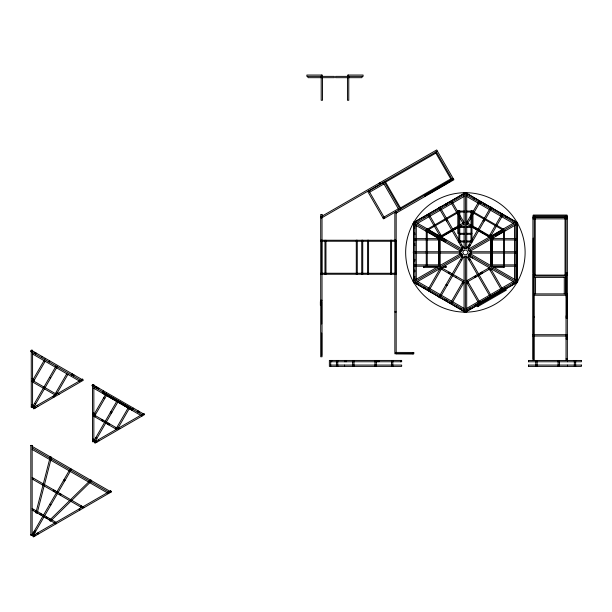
<?xml version="1.0" encoding="UTF-8"?>
<svg xmlns="http://www.w3.org/2000/svg" width="612" height="612" viewBox="0 0 612 612"><rect width="100%" height="100%" fill="white"/><g stroke="black" fill="none" stroke-linecap="round" stroke-linejoin="round"><path stroke-width="0.92" d="M320.711 273.243L320.711 274.23L395.842 274.268L395.842 240.264L320.711 240.241L320.711 241.227M395.842 274.268L395.842 273.281M395.842 241.266L395.842 240.271L394.855 240.264M396.178 352.443L396.171 353.767L394.855 353.767L394.855 212.907L396.171 212.907L396.171 353.767L413.727 353.82L413.758 352.458L396.178 352.413L396.201 353.728L413.75 353.782M413.59 281.199L413.743 222.424L465.541 192.696L517.186 222.692L517.033 282.415L505.52 289.025M117.359 401.617L117.902 400.676M131.71 409.772L132.207 408.915M31.258 350.209L31.258 407.462L32.581 407.462L32.581 350.209L31.258 350.209L30.6 351.349L81.182 380.557M34.142 353.392L34.8 352.252M35.351 354.096L36.009 352.948M41.547 357.668L42.205 356.528M32.581 380.457L45.349 358.341M33.721 381.115L45.219 361.21M48.975 361.96L49.641 360.82M56.059 366.053L32.62 406.651L33.759 407.309L57.199 366.71M55.317 393.585L66.815 373.672M67.963 374.337L56.465 394.25L31.977 380.106M71.719 375.087L72.377 373.947M72.094 375.309L72.751 374.162M73.302 376.005L73.96 374.865M33.025 479.487L33.691 478.339M92.534 384.504L92.534 441.757L93.858 441.757L93.858 384.504L92.534 384.504L91.876 385.644L142.458 414.852M95.411 387.687L96.076 386.547M96.627 388.39L97.285 387.243M97.163 388.704L97.828 387.557M42.978 485.232L43.636 484.084M98.379 389.4L99.037 388.26M33.025 510.546L33.691 509.406M102.9 392.009L103.558 390.869M35.351 511.884L36.009 510.745M37.202 512.963L37.867 511.816M93.858 414.752L106.626 392.636M94.998 415.41L106.496 395.505M94.73 416.787L95.395 415.64M39.772 514.44L40.43 513.3M53.221 491.145L53.879 489.998M40.981 515.143L41.639 513.996M54.43 491.841L55.095 490.702M70.426 468.486L32.191 534.704L33.331 535.37L71.566 469.144M101.47 420.673L102.135 419.534M45.885 517.974L46.543 516.826M59.333 494.672L59.991 493.532M102.686 421.377L103.344 420.23M47.093 518.67L47.751 517.53M60.55 495.376L61.208 494.228M116.861 401.158L93.896 440.946L95.036 441.604L118.192 401.503M48.838 519.672L49.495 518.532M107.59 424.208L108.248 423.06M108.798 424.904L109.456 423.764M115.538 428.798L116.196 427.658M116.594 427.88L128.092 407.974M117.741 428.545L129.231 408.632M132.911 409.344L133.577 408.196M80.738 507.027L81.396 505.887M137.547 412.014L138.205 410.874M138.756 412.718L139.414 411.57M362.564 76.37L361.807 77.686L335.644 77.686L335.644 76.37L363.1 76.37L363.1 75.046L347.616 75.046L347.616 76.37M417.185 284.335L417.843 283.195M473.925 199.13L474.583 197.982M424.055 288.306L424.72 287.158M428.239 289.193L440.189 268.492L464.064 282.285L452.123 302.978M471.485 214.277L466.711 222.554L491.199 236.691M472.824 211.966L478.661 201.861M427.719 290.417L428.377 289.277M428.576 290.914L429.234 289.767M429.379 289.851L441.328 269.158M467.851 223.212L471.676 216.594M472.556 215.064L479.8 202.518M441.726 269.379L442.384 268.24M483.319 204.553L483.977 203.406M484.536 205.25L485.194 204.11M460.262 250.943L459.405 252.419L462.397 257.606L464.11 257.606M461.119 249.459L462.397 247.24M448.466 273.273L449.124 272.133M474.323 228.475L474.988 227.335M449.323 273.771L449.981 272.623M475.539 229.179L476.197 228.031M439.607 295.757L462.412 256.252M467.224 247.929L490.847 207.001L491.987 207.659M463.085 257.728L439.929 297.837L438.789 297.172M468.364 248.587L491.168 209.082M455.787 277.504L456.453 276.364M481.652 232.705L482.31 231.565M445.582 300.729L446.247 299.589M446.798 301.433L447.456 300.285M488.391 236.599L489.057 235.452M450.975 302.32L462.924 281.627M489.447 235.681L501.396 214.988M501.542 215.072L502.2 213.925M502.398 215.562L503.056 214.422M490.594 236.347L502.544 215.646M506.055 217.681L506.721 216.533M456.192 306.857L456.85 305.709M460.637 309.42L461.295 308.28M91.058 481.453L50.414 521.256L49.488 520.307L90.813 479.846L91.731 480.787M476.396 305.809L506.109 288.619M437.358 151.088L321.262 218.117L320.604 216.977L436.7 149.94L453.913 179.76L396.293 213.03L395.635 211.882M384.435 182.139L367.85 191.709L383.533 218.867L453.255 178.612M385.575 182.131L435.859 153.099M369.656 192.199L383.953 183.944M384.015 217.069L398.313 208.814M383.036 218.01L384.183 217.352M400.478 207.942L450.761 178.911M425.807 194.845L437.84 187.899M438.643 187.433L441.045 186.04M442.652 185.115L444.258 184.189M445.857 183.263L452.276 179.561M426.939 194.953L425.332 195.878L425.003 195.305M428.545 194.027L446.989 183.37M448.596 182.445L450.202 181.519M451.748 180.624L452.605 180.135M438.789 207.659L439.929 207.001L463.559 247.929M413.643 281.344L413.643 222.546L465.388 192.673L517.132 222.546L517.132 282.293L465.388 312.166L413.643 282.293L462.045 254.347M415.793 222.829L464.562 194.677M417.606 223.311L464.064 196.483M427.069 229.355L458.786 211.048M428.239 229.829L457.799 212.762M446.523 221.062L447.663 220.404M438.322 235.895L439.89 234.993M439.577 236.691L464.064 222.554L459.291 214.277M442.736 235.635L457.179 227.297M440.847 237.104L457.799 227.32M441.504 237.104L464.064 224.076M144.593 414.561L95.013 443.187L94.347 442.048L143.935 413.414L144.593 414.561L93.192 384.887M460.522 245.313L461.67 244.655M461.639 248.602L463.957 247.263M503.531 229.255L489.929 237.104L472.977 227.32L471.003 227.32M468.731 250.492L517.132 222.546M493.677 237.227L491.252 238.634L491.252 266.427M495.299 236.293L505.015 230.686M466.826 257.575L469.144 256.237M468.616 259.327L469.756 258.669M469.113 260.184L470.253 259.526M466.711 280.763L489.271 267.735M466.948 283.67L468.509 282.767M490.105 270.297L492.453 268.943M466.711 308.356L513.17 281.528M466.245 310.146L514.983 282.01M477.161 305.824L505.749 289.323M477.567 305.067L465.235 312.143L413.59 282.147A59.724 59.724 0 0 0 516.88 282.675A59.724 59.724 0 0 0 466.153 192.704A59.724 59.724 0 0 0 413.138 281.352M480.894 202.832L480.198 202.832L480.198 201.845L481.583 201.845L481.583 203.031L480.894 203.031L480.894 201.845M457.799 211.048L464.454 211.048M466.321 211.048L472.977 211.048L472.977 227.32M457.799 211.178L459.78 211.178M471.003 211.178L471.99 211.178M471.003 211.737L471.99 211.737M459.78 212.035L464.454 212.035M466.321 212.035L471.003 212.035M534.245 217.023L567.347 217.023M532.922 217.528L567.018 217.528L567.018 218.851L532.922 218.851M459.727 226.363L464.454 226.44M466.321 226.44L471.99 226.363M413.643 226.631L414.967 226.631M471.003 226.624L471.99 226.624M459.78 227.435L464.454 227.435M466.321 227.435L471.003 227.435M413.643 228.031L414.967 228.031M413.643 233.164L414.967 233.164M458.786 233.317L464.454 233.317M466.321 233.317L471.99 233.317M458.786 233.493L457.799 233.493L457.799 210.995M459.78 234.304L464.454 234.304M466.321 234.304L471.003 234.304M413.643 234.564L414.967 234.564M414.967 238.634L438.865 238.634L438.865 266.205L414.967 266.205M515.809 238.634L491.91 238.634L491.91 266.205L515.809 266.205M413.643 238.795L414.967 238.795M413.643 239.789L414.967 239.789M414.967 239.95L438.865 239.95M491.91 239.95L515.809 239.95M458.786 240.983L464.454 240.983M466.321 240.983L471.99 240.983M321.66 241.227L394.893 241.266M458.786 241.281L459.78 241.281M471.003 241.281L471.99 241.281M464.454 241.977L458.786 241.977L458.786 210.995M466.321 241.977L471.99 241.977L471.99 210.995M413.643 244.012L414.967 244.012M413.643 245.412L414.967 245.412M462.397 247.24L464.11 247.24M466.673 247.24L468.379 247.24M414.967 251.762L460.584 251.762M470.192 251.762L515.809 251.762M414.967 253.077L460.584 253.077M470.192 253.077L515.809 253.077M466.673 257.606L468.379 257.606L471.37 252.419L470.521 250.943M413.643 259.427L414.967 259.427M413.643 260.827L414.967 260.827M414.967 264.889L438.865 264.889M491.91 264.889L515.809 264.889M413.643 265.05L414.967 265.05M413.643 266.044L414.967 266.044M439.569 266.358L423.581 266.358L423.581 267.352L437.71 267.352M443.295 266.358L446.079 266.358L446.079 267.352L440.502 267.352M492.239 266.358L503.531 266.358M493.18 267.352L504.517 267.352L504.517 230.762M413.643 270.274L414.967 270.274M413.643 271.674L414.967 271.674M566.031 273.105L567.347 273.105M321.66 273.243L394.893 273.273M532.922 274.1L534.245 274.1M566.031 274.1L567.347 274.1M534.245 275.086L567.347 275.086M534.245 276.073L566.031 276.073M413.643 276.808L414.967 276.808M534.245 277.397L565.603 277.397M413.643 278.208L414.967 278.208M534.245 293.898L565.603 293.898M534.245 295.221L565.603 295.221L565.603 276.073M320.711 300.262L322.027 300.262M394.855 311.929L396.171 311.929M566.031 316.014L567.347 316.014M532.922 317.008L534.245 317.008M566.031 317.008L567.347 317.008M566.031 317.995L567.347 317.995M532.922 334.71L567.018 334.71L567.018 336.034L532.922 336.034M566.031 337.969L567.347 337.969M566.031 338.956L567.347 338.956M566.031 358.93L567.347 358.93M330.687 361.761L401.656 361.761L401.656 360.437L329.371 360.437L329.371 366.381L401.656 366.381L401.656 365.066L330.687 365.066M31.258 406.475L32.581 406.475M92.534 440.77L93.858 440.77M30.829 445.628L32.153 445.628M30.829 534.528L32.153 534.528M466.711 194.96L514.983 222.829M466.711 196.483L513.17 223.311M471.99 211.048L503.707 229.355M472.977 212.762L502.536 229.829M483.113 220.404L484.253 221.062M490.105 234.541L492.453 235.895M472.793 226.83L489.646 236.561M466.711 224.076L489.271 237.104M469.113 244.655L470.253 245.313M468.616 245.511L469.756 246.169M466.826 247.263L469.144 248.602M426.709 228.942L446.194 240.195M413.643 222.546L462.045 250.492M468.731 254.347L517.132 282.293M425.715 230.663L445.199 241.908M469.22 256.153L472.456 258.019M461.639 256.237L463.957 257.575M460.522 259.526L461.67 260.184M440.915 267.39L464.064 280.763M438.322 268.943L439.89 269.846M462.267 282.767L463.827 283.67M446.026 284.634L447.173 285.291M417.606 281.528L464.064 308.356M415.793 282.01L464.562 310.162M31.923 350.592L82.498 379.784M102.541 392.965L132.284 410.101M93.858 388.314L141.953 416.084M32.581 354.019L79.958 381.375M103.65 397.785L104.797 398.443M110.749 411.746L111.897 412.404M49.48 377.451L50.62 378.109M110.259 412.603L111.399 413.261M93.315 412.916L95.656 414.27M118.032 427.191L120.38 428.545M32.038 378.621L34.387 379.976M56.763 392.896L59.104 394.25M93.246 414.401L118.345 428.89M93.269 415.938L116.923 429.601M31.992 381.643L55.73 395.352M95.763 437.71L96.903 438.368M34.486 403.415L35.634 404.073M93.192 439.018L96.283 440.801M93.345 439.485L97.385 441.818M31.923 404.723L35.006 406.506M32.069 405.19L36.116 407.523M93.238 440.946L96.069 442.575M31.969 406.651L34.792 408.281M32.352 446.5L111.162 492.002L110.497 490.862M32.153 447.915L109.839 492.767M32.153 449.438L108.515 493.532M63.931 479.724L65.079 480.389M63.441 480.581L64.581 481.246M32.153 477.452L84.257 507.539M32.153 478.982L82.107 507.822M49.794 504.219L50.934 504.885M32.153 508.518L56.036 522.304M32.153 510.041L56.036 523.834M34.555 530.619L35.695 531.277M33.851 531.828L34.999 532.486M32.314 533.259L35.274 534.964M32.451 533.71L35.68 535.584M32.245 535.118L34.364 536.341M512.933 283.195L513.59 284.335M436.218 151.745L452.115 179.278M435.362 152.243L451.251 179.767M505.604 287.418L506.269 288.566M505.566 287.678L475.845 304.868M505.038 288.091L506.246 290.18L477.658 306.681L476.962 305.48M505.152 289.667L505.642 290.524M452.123 201.861L457.853 211.79M502.544 289.193L490.594 268.492L466.711 282.285L478.661 302.978M450.975 202.518L458.143 214.934M459.099 216.594L462.924 223.212M489.447 269.158L501.396 289.851M488.391 268.24L489.057 269.379M446.798 203.406L447.456 204.553M437.787 187.93L438.116 188.504M445.582 204.11L446.247 205.25M468.379 247.24L469.236 248.717M455.787 227.335L456.453 228.475M481.652 272.133L482.31 273.273M454.578 228.031L455.236 229.179M480.443 272.83L481.101 273.977M468.364 256.252L491.168 295.757M439.607 209.082L462.412 248.587M467.69 257.728L490.028 296.415M475.539 275.66L476.197 276.808M448.466 231.565L449.124 232.705M474.323 276.364L474.988 277.504M424.552 195.182L425.218 196.33M441.726 235.452L442.384 236.599M429.379 214.988L441.328 235.681M467.851 281.627L479.8 302.32M427.719 214.422L428.377 215.562M428.239 215.646L440.189 236.347M477.765 305.48L478.263 306.337M424.055 216.533L424.72 217.681M474.736 305.243L475.394 306.39M469.909 308.035L470.521 309.205M469.481 308.28L470.138 309.42M385.078 181.274L400.967 208.799M384.221 181.764L400.11 209.296M383.288 182.797L398.97 209.954M379.937 182.713L380.595 183.86M396.492 211.385L397.15 212.532M379.08 183.21L379.738 184.357M307.392 76.37L308.157 77.686L334.32 77.686L334.32 76.37L306.864 76.37L306.864 75.046L322.348 75.046L322.348 76.37M368.998 191.051L384.673 218.209M98.471 439.668L99.129 440.808M96.069 441.053L96.727 442.201M95.212 441.55L95.87 442.69M53.925 395.712L54.583 396.859M52.709 396.415L53.374 397.555M37.194 405.373L37.86 406.513M34.792 406.758L35.45 407.906M33.935 407.255L34.593 408.395M83.278 506.575L83.936 507.723M79.185 508.939L79.843 510.087M37.982 532.731L38.64 533.871M36.766 533.427L37.431 534.574M34.746 534.597L35.404 535.737M33.507 535.316L34.165 536.456M575.655 360.453L575.655 366.397M574.339 360.453L574.339 366.397M567.515 360.453L567.515 361.776M567.515 365.073L567.515 366.397M567.018 216.036L567.018 215.042L533.251 215.042L533.251 216.036M567.018 293.339L567.018 315.723M566.36 275.086L566.36 297.47M566.031 216.036L566.031 359.917L567.347 359.917L567.347 216.036L532.922 216.036L532.922 359.917L534.245 359.917L534.245 216.036M565.037 217.023L565.037 275.086M564.279 277.397L564.279 293.898M559.429 360.453L559.429 366.397M558.106 360.453L558.106 366.397M537.114 360.453L537.114 366.397M535.791 360.453L535.791 366.397M535.561 277.397L535.561 293.898M535.232 217.023L535.232 275.086M533.251 238.114L533.251 255.28M533.251 255.609L533.251 272.776M533.251 275.071L533.251 316.06M533.251 317.988L533.251 358.969M528.584 360.453L528.584 361.776M528.584 365.073L528.584 366.397M517.446 251.762L517.446 253.077M515.809 224.26L515.809 280.579M514.485 225.063L514.485 279.776M503.531 231.543L503.531 267.352M493.234 237.242L493.234 239.047M492.239 238.06L492.239 266.404M490.594 238.711L490.594 266.121M471.003 210.995L471.003 241.977M470.574 250.193L470.574 254.653M470.307 240.983L470.307 241.977M465.388 192.673L465.388 248.556M465.388 256.283L465.388 312.166M460.469 240.983L460.469 241.977M460.209 250.193L460.209 254.653M459.78 210.995L459.78 241.977M445.903 266.358L445.903 267.352M440.189 238.711L440.189 266.121M439.523 238.634L439.523 266.427M438.536 238.06L438.536 266.404M437.542 237.242L437.542 239.047M427.245 231.543L427.245 266.411M426.258 230.762L426.258 266.419M423.764 266.358L423.764 267.352M416.29 225.063L416.29 279.776M414.967 224.26L414.967 280.579M413.329 251.762L413.329 253.077M400.669 360.437L400.669 361.761M392.812 360.437L392.812 366.381M391.581 274.26L391.581 240.264L390.586 240.264L390.586 274.26M391.496 360.437L391.496 366.381M378.905 360.437L378.905 361.761M377.91 360.437L377.91 361.761M376.923 360.437L376.923 361.761M376.296 360.437L376.296 366.381M374.98 360.437L374.98 366.381M368.577 274.252L368.577 240.264L367.582 240.264L367.582 274.252M362.74 274.252L362.74 240.264L361.746 240.264L361.746 274.252M357.27 274.252L357.27 240.264L356.283 240.264L356.283 274.252M353.981 360.437L353.981 366.381M352.665 360.437L352.665 366.381M348.771 76.37L348.771 100.269L347.448 100.269L347.448 76.37M348.603 75.046L348.603 76.37M346.553 360.437L346.553 361.761M345.566 360.437L345.566 361.761M344.579 360.437L344.579 361.761M344.579 365.066L344.579 366.381M337.755 360.437L337.755 366.381M336.432 360.437L336.432 366.381M331.681 360.437L331.681 361.761M330.687 360.437L330.687 366.381M325.959 240.241L325.959 274.237M324.972 240.241L324.972 274.237M322.516 76.37L322.516 100.269L321.193 100.269L321.193 76.37M321.698 240.241L321.698 274.23M321.698 301.578L321.698 323.97M321.698 333.035L321.698 355.419M321.354 75.046L321.354 76.37M320.374 301.578L320.374 305.312M92.511 413.414L92.511 414.408M412.61 352.458L412.61 353.782L413.758 352.458L412.61 352.458M50.253 456.843L35.871 512.856L37.148 513.185L51.53 457.172L50.253 456.843M103.03 392.108L102.487 393.049L132.238 410.185L132.781 409.244L103.03 392.108M414.309 221.406L412.985 223.686L461.387 251.631L462.703 249.344L414.309 221.406M464.057 250.109L462.718 252.419L464.057 254.73L466.727 254.73L468.058 252.419L466.727 250.109L464.057 250.109M469.396 253.207L468.073 255.495L516.467 283.433L517.79 281.145L469.396 253.207M82.658 379.119L33.079 407.753L33.736 408.892L83.324 380.266L82.658 379.119M461.387 253.207L412.985 281.145L414.309 283.433L462.703 255.495L461.387 253.207M516.467 221.406L468.073 249.344L469.396 251.631L517.79 223.686L516.467 221.406M110.688 490.755L32.643 535.806L33.308 536.953L111.346 491.895L110.688 490.755M466.711 192.673L464.064 192.673L464.064 248.556L466.711 248.556L466.711 192.673M322.027 214.445L320.711 214.445L320.711 356.773L322.027 356.773L322.027 214.445M466.711 256.283L464.064 256.283L464.064 312.166L466.711 312.166L466.711 256.283M581.4 360.453L528.561 360.453L528.561 361.776L581.4 361.776L581.4 360.453M581.4 365.073L528.561 365.073L528.561 366.397L581.4 366.397L581.4 365.073M32.153 445.406L30.829 445.406L30.829 535.523L32.153 535.523L32.153 445.406"/></g></svg>
